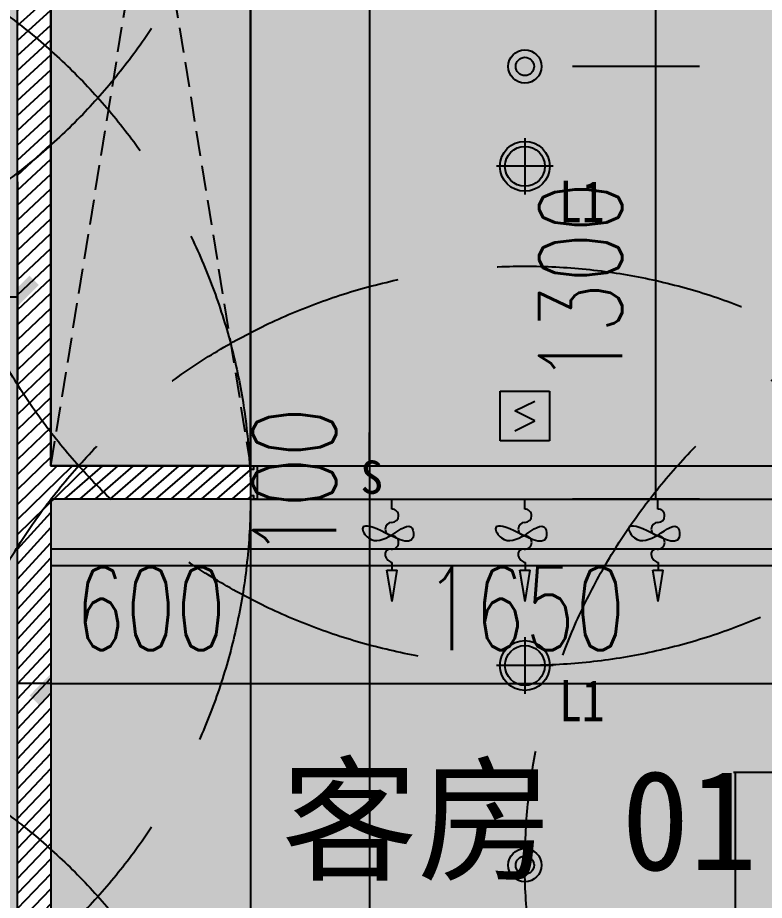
# Model space of a CAD drawing. Header units: millimetres. Extents: x -86392818 to -86307589, y 1129347621 to 1129375919.
# Drawn here: x -86318889 to -86316644, y 1129353215 to 1129355867 of the extents above; entities that cross this region are included whole.
import ezdxf
from ezdxf.enums import TextEntityAlignment as Align

# ---------------------------------------------------------------- set-up
doc = ezdxf.new("R2010")
doc.units = ezdxf.units.MM
doc.header["$LTSCALE"] = 1000
doc.linetypes.add('__DASH', pattern=[0.35, 0.25, -0.1])
doc.linetypes.add('DASH', pattern=[0.35, 0.25, -0.1])
doc.layers.get('Defpoints').update_dxf_attribs({"color": 250})
for name, color, linetype in [('A—墙体-填充', 8, 'Continuous'), ('C—平顶—喷淋', 5, 'Continuous'), ('C—平顶—暖通', 47, 'Continuous'), ('C—平顶—灯具', 1, 'Continuous'), ('C—平顶—烟感 温感', 3, 'Continuous'), ('C—平顶—轮廓线', 4, 'Continuous'), ('E—立面造型线', 3, 'Continuous'), ('F—地坪—hatch', 8, 'Continuous'), ('I—平面—移动家具', 165, 'Continuous'), ('p—平面—文字', 40, 'Continuous'), ('P—平面—移动家具', 165, 'Continuous'), ('P—隔墙—石膏板墙（到顶）', 2, 'Continuous'), ('WALL-DIM', 3, 'Continuous'), ('家具尺寸', 165, 'Continuous')]:
    doc.layers.add(name, color=color, linetype=linetype)
doc.styles.add('_TCH_DIM_T3', font='SIMPLEX', dxfattribs={"width": 0.7058823529411765, "bigfont": 'GBCBIG'})
doc.styles.add('MtXpl_', font='simhei.ttf')
doc.styles.get("Standard").update_dxf_attribs({"font": 'gbenor.shx', "bigfont": 'gbcbig.shx'})
doc.styles.add('STO', font='')
doc.styles.add('黑体', font='simhei.ttf')
doc.styles.get('STO').set_extended_font_data('SimSun')
doc.linetypes.add('R_LINE', pattern='A,0.3,-0.1,["D",Standard,S=0.08,R=0,X=-0.03,Y=-0.03],-0.1', length=0.5)
doc.dimstyles.new('WALL-DIM', dxfattribs={"dimtxt": 250, "dimasz": 100, "dimexe": 250, "dimexo": 300, "dimgap": 100, "dimtad": 1, "dimdec": 0, "dimzin": 0, "dimdsep": 46, "dimtxsty": '_TCH_DIM_T3', "dimblk": 'ARCHTICK', "dimcen": 0.09, "dimclrd": 1, "dimclre": 1, "dimclrt": 7, "dimazin": 2, "dimtfac": 1, "dimtdec": 0, "dimtix": 1, "dimtmove": 2, "dimatfit": 3, "dimfxl": 500, "dimfxlon": 1, "dimtolj": 1, "dimtzin": 0, "dimarcsym": 0})

# ---------------------------------------------------------------- blocks, each defined once
blk = doc.blocks.new('dffsdsardegew')
at = {"layer": 'C—平顶—灯具'}
h = blk.add_hatch(color=7, dxfattribs=at)
h.set_gradient(color1=(255, 255, 255), color2=(128, 128, 128), name='SPHERICAL')
edge = h.paths.add_edge_path()
edge.add_arc((0, 0), 59.99999982783518, 0, 360)
for p, q in [((0, 84.94745397567749), (0, -84.94745397567749)), ((84.94745390117168, 0), (-84.94745390117168, 0))]:
    blk.add_line(p, q, dxfattribs=at)
for radius in [74.99999978479399, 59.99999982783518]:
    blk.add_circle((0, 0), radius, dxfattribs=at)
at = {"layer": 'C—平顶—灯具', "style": '黑体', "width": 0.8}
blk.add_text('L1', height=124.9999996419401, dxfattribs=at).set_placement((171.2003185302019, -105.796276807785, 94.12059754060085), align=Align.MIDDLE_CENTER)
blk = doc.blocks.new('pen lin')
at = {"layer": 'C—平顶—喷淋'}
blk.add_hatch(color=8, dxfattribs=at).paths.add_polyline_path([(-27.5, 0, 1), (27.5, 0, 1)])
for radius in [49.99999999999999, 27.49999999999999]:
    blk.add_circle((0, 0), radius, dxfattribs=at)
at = {"layer": 'Defpoints', "color": 251, "linetype": 'DASH', "ltscale": 3}
blk.add_circle((0, 0), 1800, dxfattribs=at)
blk = doc.blocks.new('_ArchTick')
at = {"color": 44, "const_width": 0.4}
blk.add_lwpolyline([(-0.5, -0.5), (0.5, 0.5)], dxfattribs=at)
blk = doc.blocks.new('*D214')
at = {"layer": 'Defpoints', "color": 0, "transparency": 16777216}
for p in [(-86318889.20660238, 1129355674.300773), (-86321089.20660238, 1129355571.401158), (-86318889.20660238, 1129355028.248224)]:
    blk.add_point(p, dxfattribs=at)
at = {"layer": 'WALL-DIM', "color": 1, "lineweight": -2, "transparency": 16777216}
for p, q in [((-86318889.20660238, 1129355374.300773), (-86318889.20660238, 1129354778.248224)), ((-86321089.20660238, 1129355271.401158), (-86321089.20660238, 1129354778.248224)), ((-86321089.20660238, 1129355028.248224), (-86318889.20660238, 1129355028.248224))]:
    blk.add_line(p, q, dxfattribs=at)
at = {"layer": 'WALL-DIM', "color": 1, "lineweight": -2, "transparency": 16777216, "xscale": 100, "yscale": 100, "zscale": 100, "rotation": 180}
blk.add_blockref('_ArchTick', (-86321089.20660238, 1129355028.248224), dxfattribs=at)
at = {"layer": 'WALL-DIM', "color": 1, "lineweight": -2, "transparency": 16777216, "xscale": 100, "yscale": 100, "zscale": 100}
blk.add_blockref('_ArchTick', (-86318889.20660238, 1129355028.248224), dxfattribs=at)
at = {"layer": 'WALL-DIM', "color": 7, "transparency": 16777216, "insert": (-86319989.20660238, 1129355253.248224), "char_height": 250, "attachment_point": 5, "style": '_TCH_DIM_T3'}
blk.add_mtext('\\A1;2200', dxfattribs=at)
blk = doc.blocks.new('*D227')
at = {"layer": 'Defpoints', "color": 0, "transparency": 16777216}
for p in [(-86318426.33523451, 1129358220.776645), (-86318426.33523451, 1129354520.776645), (-86317831.81612484, 1129354520.776645)]:
    blk.add_point(p, dxfattribs=at)
at = {"layer": 'WALL-DIM', "color": 1, "lineweight": -2, "transparency": 16777216}
for p, q in [((-86318126.33523451, 1129358220.776645), (-86317581.81612484, 1129358220.776645)), ((-86317831.81612484, 1129358220.776645), (-86317831.81612484, 1129354520.776645)), ((-86318126.33523451, 1129354520.776645), (-86317581.81612484, 1129354520.776645))]:
    blk.add_line(p, q, dxfattribs=at)
at = {"layer": 'WALL-DIM', "color": 1, "lineweight": -2, "transparency": 16777216, "xscale": 100, "yscale": 100, "zscale": 100}
for p, rotation in [((-86317831.81612484, 1129358220.776645), 90), ((-86317831.81612484, 1129354520.776645), 270)]:
    blk.add_blockref('_ArchTick', p, dxfattribs=dict(at, rotation=rotation))
at = {"layer": 'WALL-DIM', "color": 7, "transparency": 16777216, "insert": (-86318056.8161245, 1129356370.776645), "char_height": 250, "attachment_point": 5, "rotation": 90, "style": '_TCH_DIM_T3'}
blk.add_mtext('\\A1;3700', dxfattribs=at)
blk = doc.blocks.new('*D228')
at = {"layer": 'Defpoints', "color": 0, "transparency": 16777216}
for p in [(-86318426.33523451, 1129354520.776645), (-86318343.8024788, 1129354420.776645), (-86317831.81612487, 1129354420.776645)]:
    blk.add_point(p, dxfattribs=at)
at = {"layer": 'WALL-DIM', "color": 1, "lineweight": -2, "transparency": 16777216}
for p, q in [((-86317831.81612487, 1129354520.776645), (-86317831.81612487, 1129354620.776645)), ((-86318126.33523451, 1129354520.776645), (-86317581.81612487, 1129354520.776645)), ((-86317831.81612487, 1129354520.776645), (-86317831.81612487, 1129354420.776645)), ((-86318043.8024788, 1129354420.776645), (-86317581.81612487, 1129354420.776645)), ((-86317831.81612487, 1129354420.776645), (-86317831.81612487, 1129354320.776645))]:
    blk.add_line(p, q, dxfattribs=at)
at = {"layer": 'WALL-DIM', "color": 1, "lineweight": -2, "transparency": 16777216, "xscale": 100, "yscale": 100, "zscale": 100}
for p, rotation in [((-86317831.81612487, 1129354520.776645), 270), ((-86317831.81612487, 1129354420.776645), 90)]:
    blk.add_blockref('_ArchTick', p, dxfattribs=dict(at, rotation=rotation))
at = {"layer": 'WALL-DIM', "color": 7, "transparency": 16777216, "insert": (-86318056.81612453, 1129354470.776645), "char_height": 250, "attachment_point": 5, "rotation": 90, "style": '_TCH_DIM_T3'}
blk.add_mtext('\\A1;100', dxfattribs=at)
blk = doc.blocks.new('*D229')
at = {"layer": 'Defpoints', "color": 0, "transparency": 16777216}
for p in [(-86318343.8024788, 1129354420.776645), (-86318260.95632862, 1129350370.965557), (-86317831.8161249, 1129350370.965557)]:
    blk.add_point(p, dxfattribs=at)
at = {"layer": 'WALL-DIM', "color": 1, "lineweight": -2, "transparency": 16777216}
for p, q in [((-86318043.8024788, 1129354420.776645), (-86317581.8161249, 1129354420.776645)), ((-86317831.8161249, 1129354420.776645), (-86317831.8161249, 1129350370.965557)), ((-86317960.95632862, 1129350370.965557), (-86317581.8161249, 1129350370.965557))]:
    blk.add_line(p, q, dxfattribs=at)
at = {"layer": 'WALL-DIM', "color": 1, "lineweight": -2, "transparency": 16777216, "xscale": 100, "yscale": 100, "zscale": 100}
for p, rotation in [((-86317831.8161249, 1129354420.776645), 90), ((-86317831.8161249, 1129350370.965557), 270)]:
    blk.add_blockref('_ArchTick', p, dxfattribs=dict(at, rotation=rotation))
at = {"layer": 'WALL-DIM', "color": 7, "transparency": 16777216, "insert": (-86318056.81612456, 1129352395.871101), "char_height": 250, "attachment_point": 5, "rotation": 90, "style": '_TCH_DIM_T3'}
blk.add_mtext('\\A1;4050', dxfattribs=at)
blk = doc.blocks.new('*D231')
at = {"layer": 'Defpoints', "color": 0, "transparency": 16777216}
for p in [(-86316539.20660241, 1129356920.776645), (-86316971.51345846, 1129355720.776645), (-86316539.20660241, 1129355720.776645)]:
    blk.add_point(p, dxfattribs=at)
at = {"layer": 'WALL-DIM', "color": 1, "lineweight": -2, "transparency": 16777216}
for p, q in [((-86316839.20660241, 1129356920.776645), (-86317221.51345846, 1129356920.776645)), ((-86316971.51345846, 1129356920.776645), (-86316971.51345846, 1129355720.776645)), ((-86316839.20660241, 1129355720.776645), (-86317221.51345846, 1129355720.776645))]:
    blk.add_line(p, q, dxfattribs=at)
at = {"layer": 'WALL-DIM', "color": 1, "lineweight": -2, "transparency": 16777216, "xscale": 100, "yscale": 100, "zscale": 100}
for p, rotation in [((-86316971.51345846, 1129356920.776645), 90), ((-86316971.51345846, 1129355720.776645), 270)]:
    blk.add_blockref('_ArchTick', p, dxfattribs=dict(at, rotation=rotation))
at = {"layer": 'WALL-DIM', "color": 7, "transparency": 16777216, "insert": (-86317196.51345812, 1129356320.776645), "char_height": 250, "attachment_point": 5, "rotation": 90, "style": '_TCH_DIM_T3'}
blk.add_mtext('\\A1;1200', dxfattribs=at)
blk = doc.blocks.new('*D232')
at = {"layer": 'Defpoints', "color": 0, "transparency": 16777216}
for p in [(-86316539.20660241, 1129355720.776645), (-86316971.51345849, 1129354420.776645), (-86316539.20660241, 1129354420.776645)]:
    blk.add_point(p, dxfattribs=at)
at = {"layer": 'WALL-DIM', "color": 1, "lineweight": -2, "transparency": 16777216}
for p, q in [((-86316839.20660241, 1129355720.776645), (-86317221.51345849, 1129355720.776645)), ((-86316971.51345849, 1129355720.776645), (-86316971.51345849, 1129354420.776645)), ((-86316839.20660241, 1129354420.776645), (-86317221.51345849, 1129354420.776645))]:
    blk.add_line(p, q, dxfattribs=at)
at = {"layer": 'WALL-DIM', "color": 1, "lineweight": -2, "transparency": 16777216, "xscale": 100, "yscale": 100, "zscale": 100}
for p, rotation in [((-86316971.51345849, 1129355720.776645), 90), ((-86316971.51345849, 1129354420.776645), 270)]:
    blk.add_blockref('_ArchTick', p, dxfattribs=dict(at, rotation=rotation))
at = {"layer": 'WALL-DIM', "color": 7, "transparency": 16777216, "insert": (-86317196.51345815, 1129355070.776645), "char_height": 250, "attachment_point": 5, "rotation": 90, "style": '_TCH_DIM_T3'}
blk.add_mtext('\\A1;1300', dxfattribs=at)
blk = doc.blocks.new('*D233')
at = {"layer": 'Defpoints', "color": 0, "transparency": 16777216}
for p in [(-86318789.20660236, 1129354420.776644), (-86318189.20660238, 1129354420.776644), (-86318189.20660238, 1129353866.718988)]:
    blk.add_point(p, dxfattribs=at)
at = {"layer": 'WALL-DIM', "color": 1, "lineweight": -2, "transparency": 16777216}
for p, q in [((-86318789.20660236, 1129354120.776644), (-86318789.20660236, 1129353616.718988)), ((-86318189.20660238, 1129354120.776644), (-86318189.20660238, 1129353616.718988)), ((-86318789.20660236, 1129353866.718988), (-86318889.20660236, 1129353866.718988)), ((-86318789.20660236, 1129353866.718988), (-86318189.20660238, 1129353866.718988)), ((-86318189.20660238, 1129353866.718988), (-86318089.20660238, 1129353866.718988))]:
    blk.add_line(p, q, dxfattribs=at)
at = {"layer": 'WALL-DIM', "color": 1, "lineweight": -2, "transparency": 16777216, "xscale": 100, "yscale": 100, "zscale": 100}
blk.add_blockref('_ArchTick', (-86318789.20660236, 1129353866.718988), dxfattribs=at)
at = {"layer": 'WALL-DIM', "color": 1, "lineweight": -2, "transparency": 16777216, "xscale": 100, "yscale": 100, "zscale": 100, "rotation": 180}
blk.add_blockref('_ArchTick', (-86318189.20660238, 1129353866.718988), dxfattribs=at)
at = {"layer": 'WALL-DIM', "color": 7, "transparency": 16777216, "insert": (-86318489.20660236, 1129354091.718988), "char_height": 250, "attachment_point": 5, "style": '_TCH_DIM_T3'}
blk.add_mtext('\\A1;600', dxfattribs=at)
blk = doc.blocks.new('*D234')
at = {"layer": 'Defpoints', "color": 0, "transparency": 16777216}
for p in [(-86318189.20660238, 1129354420.776644), (-86316539.20660238, 1129354420.776644), (-86316539.20660238, 1129353866.718988)]:
    blk.add_point(p, dxfattribs=at)
at = {"layer": 'WALL-DIM', "color": 1, "lineweight": -2, "transparency": 16777216}
for p, q in [((-86318189.20660238, 1129354120.776644), (-86318189.20660238, 1129353616.718988)), ((-86316539.20660238, 1129354120.776644), (-86316539.20660238, 1129353616.718988)), ((-86318189.20660238, 1129353866.718988), (-86316539.20660238, 1129353866.718988))]:
    blk.add_line(p, q, dxfattribs=at)
at = {"layer": 'WALL-DIM', "color": 1, "lineweight": -2, "transparency": 16777216, "xscale": 100, "yscale": 100, "zscale": 100, "rotation": 180}
blk.add_blockref('_ArchTick', (-86318189.20660238, 1129353866.718988), dxfattribs=at)
at = {"layer": 'WALL-DIM', "color": 1, "lineweight": -2, "transparency": 16777216, "xscale": 100, "yscale": 100, "zscale": 100}
blk.add_blockref('_ArchTick', (-86316539.20660238, 1129353866.718988), dxfattribs=at)
at = {"layer": 'WALL-DIM', "color": 7, "transparency": 16777216, "insert": (-86317364.20660238, 1129354091.718988), "char_height": 250, "attachment_point": 5, "style": '_TCH_DIM_T3'}
blk.add_mtext('\\A1;1650', dxfattribs=at)
blk = doc.blocks.new('smoker')
for p, q in [((-144.0000000984874, -144.0000000975269), (-144.0000000984874, 144.0000000975269)), ((-144.0000000984874, 144.0000000975269), (144.0000000981381, 144.0000000975269)), ((144.0000000981381, 144.0000000975269), (144.0000000981381, -144.0000000975269)), ((-57.60000004037283, 28.80000001835288), (57.60000004037283, 86.40000006099581)), ((57.60000004037283, -28.80000001835288), (-57.60000004037283, 28.80000001835288)), ((-57.60000004037283, -86.40000006099581), (57.60000004037283, -28.80000001835288)), ((144.0000000981381, -144.0000000975269), (-144.0000000984874, -144.0000000975269))]:
    blk.add_line(p, q)
blk = doc.blocks.new('A$C17F63F54')
at = {"layer": 'C—平顶—暖通'}
blk.add_hatch(color=256, dxfattribs=at).paths.add_polyline_path([(-0.2596390900653205, 128.0441900849401), (-6.633894742175471, 89.06014079574379), (6.278446664589865, 89.0518114004517)])
for p, q in [((-0.2596390900798724, 128.044190084911), (-6.633894742095436, 89.0601407958311, 304.2596566384486)), ((-0.2596390900798724, 128.0441900847945), (6.278446664575313, 89.0518114004517, 304.5291036382209)), ((6.278446664458897, 89.05181140033528, 304.5291036382191), (-6.633894742182747, 89.06014079574379, 304.2596566384432)), ((-0.1755918459457462, 86.5952645567013), (-0.1805815091574914, 89.0559779413743)), ((-0.1612779507486266, 79.53619223384885), (-0.1755918459457462, 86.5952645567013)), ((-0.02530511620716425, 12.47952726966469), (-7.275957614183426e-12, 0))]:
    blk.add_line(p, q, dxfattribs=at)
for centre, major_axis, ratio, start_param, end_param in [((-4.326824604977446, 66.95456925107283), (-9.390456606674936, 9.352451044021558), 0.9999999999928292, 4.712388980353386, 5.176036589349728), ((2.017945406601939, 69.08379723731196), (-4.648549790141436, 4.629735928611958), 0.9999999999997758, 2.20478019244536, 4.248741371395992), ((-4.326824604569993, 66.95456925098551), (-9.390456606399347, 9.352451043747072), 0.999999999999482, 4.248741371376741, 4.712388980377646), ((-0.1936202255965327, 54.38977389701176), (5.856204199849822, 5.88000206145645), 0.9999999999967406, 0.6339838656442424, 2.35619449019425), ((-0.1102881379702012, 54.38994287222158), (-5.939046229121175, 5.915009400773366), 0.9999999999993869, 0.7853981634135043, 2.356194490209538), ((-0.07629492933483562, 37.62577663132106), (-5.939046229128526, 5.915009400780688), 0.9999999999969119, 3.926990816973035, 5.497787143763095), ((-0.07629492933483562, 37.62577663094271), (5.915009400780688, 5.939046229128526), 0.9999999999969119, 3.926990817006285, 5.497787143796343), ((-0.04230172053939896, 20.86161038989667), (-5.939046229227773, 5.915009400879527), 0.9999999999984901, -0.7853981633982032, 0.7853981633964535), ((-0.04230172065581428, 20.8616103901295), (-5.939046229121175, 5.915009400773366), 0.9999999999993869, 0.7853981634135043, 2.356194490209538)]:
    blk.add_ellipse(centre, major_axis=major_axis, ratio=ratio, start_param=start_param, end_param=end_param, dxfattribs=at)
blk.add_spline([(-0.196613282438193, 45.02082850955776, 8.114779437599282), (29.25720798734255, 48.68284663185477, -81.53406640920548), (13.41335598957812, 39.69659893005155, 8.07266106468478), (-26.6037407601325, 48.11037714872509, 8.07266106468478), (-25.43068081071397, 36.40358729084255, 8.07266106468478), (-0.196613282438193, 45.02082850955776, 8.114779437599282)], degree=3, dxfattribs=at)
blk = doc.blocks.new('fdfdsfdshrtfew')
at = {"layer": 'C—平顶—暖通', "xscale": 2.4, "yscale": 2.4, "zscale": 2.4, "rotation": 270}
for p in [(0, 800), (0, 400), (0, 0)]:
    blk.add_blockref('A$C17F63F54', p, dxfattribs=at)
at = {"layer": 'C—平顶—暖通', "style": 'STO'}
blk.add_text('S', height=100, rotation=90, dxfattribs=at).set_placement((-15.85923075675964, -94.37552370131016, -1116.165065676689))
blk = doc.blocks.new('*D361')
at = {"layer": 'Defpoints', "color": 0, "transparency": 16777216}
for p in [(-86317495.72043936, 1129353600.485822), (-86317495.72043936, 1129351800.485822), (-86316731.79720098, 1129351800.485822)]:
    blk.add_point(p, dxfattribs=at)
at = {"layer": '家具尺寸', "color": 1, "lineweight": -2, "transparency": 16777216}
for p, q in [((-86316736.79720098, 1129353600.485822), (-86316481.79720098, 1129353600.485822)), ((-86316731.79720098, 1129353600.485822), (-86316731.79720098, 1129351800.485822)), ((-86316736.79720098, 1129351800.485822), (-86316481.79720098, 1129351800.485822))]:
    blk.add_line(p, q, dxfattribs=at)
at = {"layer": '家具尺寸', "color": 1, "lineweight": -2, "transparency": 16777216, "xscale": 100, "yscale": 100, "zscale": 100}
for p, rotation in [((-86316731.79720098, 1129353600.485822), 90), ((-86316731.79720098, 1129351800.485822), 270)]:
    blk.add_blockref('_ArchTick', p, dxfattribs=dict(at, rotation=rotation))
at = {"layer": '家具尺寸', "color": 7, "transparency": 16777216, "insert": (-86316956.79720064, 1129352700.485822), "char_height": 250, "attachment_point": 5, "rotation": 90, "style": '_TCH_DIM_T3', "bg_fill": 3, "box_fill_scale": 1.1, "bg_fill_color": 256, "bg_fill_true_color": 13158600, "bg_fill_transparency": 0}
blk.add_mtext('\\A1;1800', dxfattribs=at)

msp = doc.modelspace()

# ---------------------------------------------------------------- hatches: boundary and pattern name
at = {"layer": 'A—墙体-填充'}
h = msp.add_hatch(dxfattribs=at)
h.set_pattern_fill('ANSI31', color=8, scale=10, style=0)
h.set_pattern_definition([(45, (0, 0), (-22.45064030267288, 22.45064030267288), [])])
h.paths.add_polyline_path([(-86318189.20660238, 1129354520.776644), (-86318789.20660236, 1129354520.776644), (-86318789.20660236, 1129358220.776644), (-86317864.20660238, 1129358220.776644), (-86317864.20660238, 1129358320.776644), (-86318889.20660238, 1129358320.776644), (-86318889.20660238, 1129350820.965556), (-86318789.20660238, 1129350820.965556), (-86318789.20660236, 1129354420.776644), (-86318189.20660238, 1129354420.776644)])
at = {"layer": 'F—地坪—hatch'}
h = msp.add_hatch(dxfattribs=at)
h.set_pattern_fill('AR-SAND', color=251, scale=5)
h.set_pattern_definition([(37.50000000000001, (0, 0), (-8.000156479920228, 244.7066186646712), [0, -193.04, 0, -215.9, 0, -206.375]), (7.499999999999999, (0, 0), (224.7616415690013, 358.4125502841771), [0, -104.14, 0, -173.99, 0, -66.67500000000001]), (327.5, (-156.21, 0), (395.496185120729, 0.718592339272881), [0, -63.5, 0, -228.6, 0, -298.45]), (317.5, (-156.21, 0), (381.7782262361486, 111.4646616286082), [0, -31.75, 0, -149.86, 0, -171.45])])
h.paths.add_polyline_path([(-86309839.20660238, 1129360120.965556), (-86315989.20660238, 1129360120.965556), (-86315989.20660238, 1129360770.965556), (-86317489.20660238, 1129360770.965556), (-86317489.20660238, 1129360120.965556), (-86319389.20660238, 1129360120.965556), (-86319389.20660238, 1129360520.965556), (-86319489.20660238, 1129360520.965556), (-86319489.20660238, 1129360620.965556), (-86320989.20660238, 1129360620.965556), (-86320989.20660238, 1129360520.965556), (-86321089.20660238, 1129360520.965556), (-86321089.20660238, 1129355569.401158), (-86323839.20660238, 1129355569.401158), (-86323839.20660238, 1129350620.965556), (-86323439.20660238, 1129350620.965556), (-86323439.20660238, 1129350370.965556), (-86319389.20660238, 1129350370.965556), (-86319389.20660238, 1129350820.965556), (-86318889.20660238, 1129350820.965556), (-86318889.20660238, 1129358320.776644), (-86309839.20660238, 1129358320.776644)])
h = msp.add_hatch(dxfattribs=at)
h.set_pattern_fill('SQUARE', color=250, scale=20)
h.set_pattern_definition([(0, (-86546129.26454097, 1129341722.925885), (0, 63.5), [63.5, -63.5]), (90, (-86546129.26454097, 1129341722.925885), (-63.5, 3.888253587292846e-15), [63.5, -63.5])])
h.paths.add_polyline_path([(-86318789.20660236, 1129358220.776644), (-86317864.20660238, 1129358220.776644), (-86317864.20660238, 1129358320.776644), (-86316864.20660238, 1129358320.776644), (-86316864.20660238, 1129358220.776644), (-86316539.20660332, 1129358220.776644), (-86316539.20660332, 1129354420.776644), (-86314339.20660335, 1129354420.776644), (-86314339.20660335, 1129350370.965556), (-86318389.20660335, 1129350370.965556), (-86318789.20660236, 1129350370.965556), (-86318789.20660236, 1129354420.776644), (-86318189.20660238, 1129354420.776644), (-86318189.20660238, 1129354520.776644), (-86318789.20660236, 1129354520.776644)])

# ---------------------------------------------------------------- linework, layer by layer
at = {"layer": 'C—平顶—灯具', "linetype": 'R_LINE'}
msp.add_line((-86314339.20660238, 1129354220.776644), (-86318789.20660236, 1129354220.776644), dxfattribs=at)
at = {"layer": 'C—平顶—轮廓线'}
for p, q in [((-86318189.20660238, 1129354520.776644), (-86318189.20660238, 1129358220.776644)), ((-86318189.20660238, 1129354520.776644), (-86316539.20660238, 1129354520.776644)), ((-86318189.20660238, 1129354420.776644), (-86316539.20660238, 1129354420.776644)), ((-86314339.20660238, 1129354270.776644), (-86318789.20660236, 1129354270.776644))]:
    msp.add_line(p, q, dxfattribs=at)
at = {"layer": 'E—立面造型线'}
msp.add_lwpolyline([(-86318189.20660238, 1129354510.946594), (-86318179.20660238, 1129354510.946594), (-86318179.20660238, 1129354520.946594), (-86318169.20660238, 1129354520.946594), (-86318169.20660238, 1129354420.776644), (-86318179.20660238, 1129354420.776644), (-86318179.20660238, 1129354430.776644), (-86318189.20660238, 1129354430.776644)], dxfattribs=at)
at = {"layer": 'I—平面—移动家具'}
msp.add_line((-86318189.20660238, 1129354420.776644), (-86318189.20660238, 1129350370.965556), dxfattribs=at)
at = {"layer": 'P—平面—移动家具', "color": 8, "linetype": '__DASH', "ltscale": 0.3}
for p, q in [((-86318789.20660236, 1129358220.776644), (-86318189.20660238, 1129354520.776644)), ((-86318789.20660236, 1129354520.776644), (-86318189.20660236, 1129358220.776644))]:
    msp.add_line(p, q, dxfattribs=at)
at = {"layer": 'P—平面—移动家具'}
msp.add_lwpolyline([(-86318789.20660236, 1129358220.776644), (-86318189.20660236, 1129358220.776644), (-86318189.20660236, 1129354520.776644), (-86318789.20660236, 1129354520.776644)], close=True, dxfattribs=at)
at = {"layer": 'P—隔墙—石膏板墙（到顶）'}
msp.add_lwpolyline([(-86318889.20660238, 1129350820.965556), (-86318889.20660238, 1129358320.776644), (-86317864.2066024, 1129358320.776644), (-86317864.2066024, 1129358220.776644), (-86318789.20660236, 1129358220.776644), (-86318789.20660236, 1129354520.776644), (-86318189.20660238, 1129354520.776644), (-86318189.20660238, 1129354420.776644), (-86318789.20660236, 1129354420.776644), (-86318789.20660238, 1129350820.965556)], dxfattribs=at)

# ---------------------------------------------------------------- block references
at = {"layer": 'C—平顶—喷淋'}
for p in [(-86319989.2066024, 1129356826.554619), (-86317364.20660236, 1129355720.776644), (-86319989.2066024, 1129354426.554619), (-86317364.20660236, 1129353320.776644), (-86315564.20660236, 1129353320.776644), (-86319989.2066024, 1129352026.554619)]:
    msp.add_blockref('pen lin', p, dxfattribs=at)
at = {"layer": 'C—平顶—暖通', "color": 251, "rotation": 270}
msp.add_blockref('fdfdsfdshrtfew', (-86317764.20660238, 1129354420.776644), dxfattribs=at)
at = {"layer": 'C—平顶—灯具'}
for p in [(-86317364.20660236, 1129355420.776644), (-86317364.20660236, 1129353920.8711)]:
    msp.add_blockref('dffsdsardegew', p, dxfattribs=at)
at = {"layer": 'C—平顶—烟感 温感', "xscale": 0.5172413793103449, "yscale": 0.5172413793103449, "zscale": 0.5172413793103449}
msp.add_blockref('smoker', (-86317364.20660236, 1129354670.823873), dxfattribs=at)

# ---------------------------------------------------------------- texts
at = {"layer": 'p—平面—文字', "style": 'MtXpl_'}
msp.add_text('客房 01', height=300, dxfattribs=at).set_placement((-86318096.22974418, 1129353306.140779))

# ---------------------------------------------------------------- dimensions: what is measured, and where the dimension line sits
at = {"layer": 'WALL-DIM'}
for base, p1, p2, picture, middle in [((-86317831.81612484, 1129354520.776645), (-86318426.33523448, 1129358220.776644), (-86318426.33523448, 1129354520.776644), '*D227', (-86318056.8161245, 1129356370.776645)), ((-86316971.51345846, 1129355720.776645), (-86316539.20660238, 1129356920.776644), (-86316539.20660238, 1129355720.776644), '*D231', (-86317196.51345812, 1129356320.776645)), ((-86316971.51345849, 1129354420.776645), (-86316539.20660238, 1129355720.776644), (-86316539.20660238, 1129354420.776644), '*D232', (-86317196.51345815, 1129355070.776645)), ((-86317831.81612487, 1129354420.776645), (-86318426.33523448, 1129354520.776644), (-86318343.80247878, 1129354420.776644), '*D228', (-86318056.81612453, 1129354470.776645)), ((-86317831.8161249, 1129350370.965557), (-86318343.80247878, 1129354420.776644), (-86318260.95632859, 1129350370.965556), '*D229', (-86318056.81612456, 1129352395.871101))]:
    dim = msp.add_linear_dim(base=base, p1=p1, p2=p2, angle=90, dimstyle='WALL-DIM', dxfattribs=at)
    dim.commit()
    dim.dimension.update_dxf_attribs({"geometry": picture, "text_midpoint": middle})
for base, p1, p2, picture, middle in [((-86318889.20660238, 1129355028.248224), (-86321089.20660238, 1129355571.401158), (-86318889.20660238, 1129355674.300773), '*D214', (-86319989.20660238, 1129355253.248224)), ((-86318189.20660238, 1129353866.718988), (-86318789.20660236, 1129354420.776644), (-86318189.20660238, 1129354420.776644), '*D233', (-86318489.20660236, 1129354091.718988)), ((-86316539.20660238, 1129353866.718988), (-86318189.20660238, 1129354420.776644), (-86316539.20660238, 1129354420.776644), '*D234', (-86317364.20660238, 1129354091.718988))]:
    dim = msp.add_linear_dim(base=base, p1=p1, p2=p2, dimstyle='WALL-DIM', dxfattribs=at)
    dim.commit()
    dim.dimension.update_dxf_attribs({"geometry": picture, "text_midpoint": middle})

# ---------------------------------------------------------------- next in the draw order: dimensions: what is measured, and where the dimension line sits
at = {"layer": '家具尺寸'}
dim = msp.add_linear_dim(base=(-86316731.79720098, 1129351800.485822), p1=(-86317495.72043933, 1129353600.485821), p2=(-86317495.72043933, 1129351800.485821), angle=90, dimstyle='WALL-DIM', override={"dimfxl": 5, "dimtfill": 1, "dimarcsym": 1}, dxfattribs=at)
dim.commit()
dim.dimension.update_dxf_attribs({"geometry": '*D361', "text_midpoint": (-86316956.79720064, 1129352700.485822)})

doc.saveas('drawing.dxf')
